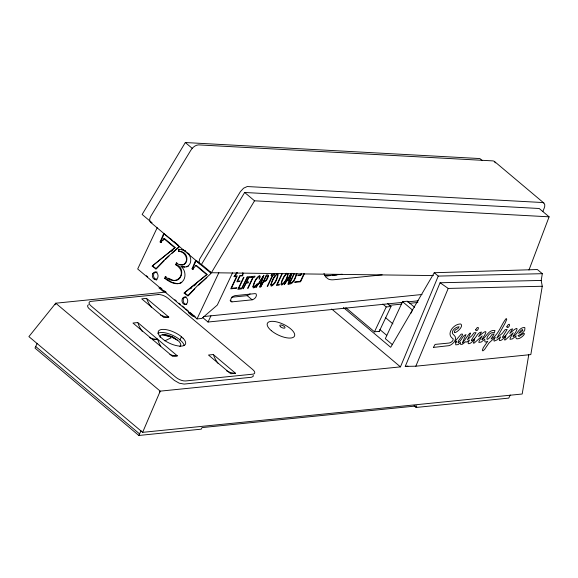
<?xml version="1.0" encoding="UTF-8"?>
<svg xmlns="http://www.w3.org/2000/svg" width="578" height="578" viewBox="0 0 578 578"><rect width="100%" height="100%" fill="white"/><g stroke="black" fill="none" stroke-linecap="round" stroke-linejoin="round"><path stroke-width="0.87" d="M183.298 264.616C189.859 261.278 185.365 251.033 178.551 251.43L178.58 249.364L179.18 249.299L179.151 251.372C191.65 251.546 187.814 271.537 176.326 262.961L175.661 264.717C188.739 272.556 176.514 287.671 165.301 276.479L164.687 278.314C169.361 281.97 175.95 285.698 181.817 282.519M296.37 273.604C295.409 277.035 294.094 282.664 289.867 283.133L294.231 273.907M288.321 273.343C287.577 277.642 285.619 282.815 281.688 285.113L280.937 284.477L281.746 280.901L283.863 276.573L286.486 273.206M528.754 354.776L522.194 394.008L142.636 432.344L28.9 336.62L55.741 303.204L165.994 292.071M541.196 280.438L440.068 282.765L405.25 366.394L415.828 366.199L530.828 354.589L542.258 286.262L541.196 280.438L542.323 273.69L537.381 269.529L434.251 272.729L390.692 347.313L343.397 307.51M242.774 272.744L242.326 275.33L239.805 275.583L236.864 281.797L239.819 281.5L240.072 280.966L237.551 281.219L239.986 276.074L242.695 275.8L243.15 273.17M296.991 273.618C295.387 277.426 294.086 284.051 288.964 284.181L293.884 273.777M291.912 273.264L288.415 284.239L287.938 284.282L289.159 280.518L287.056 280.727L284.224 284.658L290.792 273.994M164.687 278.314L165.286 278.256L165.9 276.421M542.872 211.591C543.493 209.142 546.297 205.371 543.833 203.001L494.385 161.385L493.113 160.901L198.557 144.883C195.01 145.027 192.171 147.889 190.487 150.8L150.627 216.577L149.738 218.896L149.695 220.883L150.504 222.248L199.952 263.864L201.491 264.406L211.382 272.729L433.421 275.576M528.971 270.02L549.1 216.822L539.209 208.499L244.653 192.481L201.491 264.406M175.661 264.717L176.261 264.659L176.926 262.903L176.326 262.961M210.782 273.033L210.385 274.066L198.037 285.185L187.713 295.791L184.187 293.14L207.069 274.391L196.469 265.468L195.87 265.533L192.777 269.218L192.041 268.821L195.581 260.497L210.782 273.033L211.382 272.975L210.103 271.935M55.004 304.758L55.741 303.204L160.222 391.14L400.446 366.878L438.247 276.089L542.323 273.69M415.828 366.199L448.21 288.422L542.258 286.262M160.106 241.944L161.443 242.276L160.106 241.944L163.646 233.613L164.448 233.469L163.646 233.613M160.706 241.879L164.246 233.555M192.041 268.821L192.64 268.756L196.18 260.432L198.276 261.993M142.636 432.344L160.222 391.14L159.485 392.693M414.643 307.315L407.389 301.21L402.584 301.694L385.316 338.679L392.455 344.683M37.223 343.318L34.976 348.064L138.821 435.465L201.281 429.158L202.018 427.604L416.796 405.908L416.066 407.461L414.043 405.763M157.216 227.653L137.68 268.987L197.019 318.926L201.823 318.442L217.306 305.047L232.537 272.823M179.975 339.9L181.441 336.793M138.821 435.465L141.068 430.711M197.019 318.926L218.852 272.729M202.524 317.401L208.022 322.033L210.956 315.819M301.304 273.38L300.611 274.853L298.089 275.106L297.836 275.641L300.791 275.338L301.521 273.784M304.042 273.531L300.372 281.298L294.896 281.854L294.643 282.382L300.553 281.789L304.223 274.023M374.414 331.924L386.22 306.954L391.024 306.47L379.096 331.707M410.958 313.225L412.475 310.018L402.584 301.694M510.237 394.998L508.77 398.105L416.066 407.461M433.478 347.327L435.09 344.401L449.193 343.029C451.064 342.523 453.571 341.056 453.13 338.78C445.32 334.25 453.896 323.55 460.695 324.005L461.316 324.576C463.491 328.275 450.681 337.01 455.298 329.98L457.928 328.47L459.105 326.794C455.515 326.7 449.431 332.09 453.875 335.038C458.318 338.491 452.964 344.726 448.933 345.666L433.392 347.414M482.341 160.641L479.87 158.56L185.314 142.535L142.152 214.46L152.043 222.783M211.382 272.729L254.544 200.804L549.1 216.822M237.096 272.426L233.88 276.689L236.597 276.414L230.723 288.841L236.633 288.241L236.879 287.714L231.402 288.263L237.276 275.836L234.755 276.089L237.442 272.534M160.843 242.341L163.935 238.649L164.535 238.591L175.134 247.514L152.245 266.032L155.778 268.907L156.378 268.849L152.852 266.198L152.252 266.263M162.989 240.434L164.535 238.591M155.778 268.907L166.096 258.308L178.45 247.189L178.848 246.156L163.849 233.534M156.97 268.199L164.123 260.757M187.713 295.791L188.312 295.726L194.772 288.884M165.409 259.5L169.036 256.061M250.122 293.884L247.203 295.661L231.41 297.258M198.637 285.12L206.888 277.541M171.984 253.345L179.05 247.124M152.245 266.032L175.134 247.514M171.449 251.322L172.8 250.202M184.18 292.909L207.069 274.391M190.552 288.827L191.903 287.707M193.926 286.031L195.956 284.354M88.434 304.722C86.425 305.798 88.485 308.262 89.648 309.1L174.354 380.389L179.252 383.192L184.1 384.067L251.365 377.275L253.106 376.473L253.243 375.259M186.658 266.769C192.474 264.348 191.542 256.155 187.279 252.702M188.587 265.916L187.258 266.704L184.144 267.058L181.095 266.465C186.564 270.8 186.549 281.154 179.202 283.466M164.853 340.839L171.117 337.834M252.145 299.823C254.515 299.296 257.362 296.391 256.148 293.899L255.086 293.61L234.906 295.647C232.529 296.174 229.69 299.079 230.904 301.572L231.966 301.861L252.145 299.823L247.203 295.661M178.551 251.43L179.151 251.372M195.581 260.497L196.18 260.432M181.095 266.465L184.743 267M192.777 269.218L193.384 269.16L192.64 268.756M164.802 291.204L163.119 291.37L158.914 287.837M342.212 274.232L328.745 275.59A28.293 14.32 -49.9 0 1 324.576 275.316M326.108 276.024L330.594 275.569M332.393 275.388L336.887 274.933M184.187 293.14L184.787 293.075L188.312 295.726M146.545 298.364L141.74 298.855L163.993 317.582L168.798 317.098L146.545 298.364A30.952 23.669 84.2 0 0 151.617 307.59M382.159 274.861L333.694 279.752A28.293 14.32 -49.9 0 1 328.333 279.058L325.53 276.862L323.976 273.394M194.222 315.964L192.539 316.137L188.341 312.597M137.788 322.56L132.983 323.044L172.54 356.337L177.345 355.853L137.788 322.56A24.984 19.103 84.2 0 0 142.434 331.599M203.391 316.578L422.019 294.498M208.022 322.033L402.909 302.345M407.403 301.897L418.183 300.806M389.146 305.379L401.717 304.107M409.802 303.291L417.887 302.475M160.149 337.415A11.242 4.48 25.3 0 1 162.411 334.713L164.369 334.59A11.242 4.48 25.3 0 1 172.071 336.678L178.812 341.222A11.242 4.48 25.3 0 1 179.881 346.475M152.765 339.691L157.57 339.207A24.984 19.103 84.2 0 0 160.785 346.222M379.276 331.324L374.472 331.808L345.825 307.698M213.304 354.552L208.499 355.036L230.752 373.764L235.557 373.28L213.304 354.552A30.952 23.669 84.2 0 0 217.964 363.237M405.25 366.394L407.938 366.12M163.437 334.684L162.411 334.713L164.369 334.59L171.24 337.068L162.49 334.778M178.58 249.364L182.959 249.949L186.13 251.668M177.424 283.704L171.832 282.346L165.286 278.256M179.953 264.406L182.691 264.796M181.449 249.4L185.524 250.765M171.131 279.463C181.254 285.026 186.297 267.831 176.261 264.659M151.458 222.703L150.504 222.248M168.632 278.206L170.51 279.145M172.692 337.675L177.591 340.139M172.071 336.678L175.82 338.816M543.833 203.001L542.569 202.524L247.218 186.542L243.584 188.197L240.397 191.636L199.692 258.987L199.063 261.899L199.952 263.864M440.068 282.765L448.21 288.422M178.168 245.058L174.18 241.777M434.251 272.729L438.247 276.089M387.585 303.58L391.024 306.47M382.788 304.064L386.22 306.954M185.314 142.535L192.561 148.64M244.653 192.481L254.544 200.804M385.382 317.532L392.917 323.875M379.797 329.503L386.682 335.298M331.707 309.028L400.446 366.878M163.935 238.649L174.534 247.572M195.87 265.533L206.469 274.456M230.116 300.3L231.966 301.861M154.983 279.022L156.356 280.178M146.371 275.728L147.722 276.862M160.532 287.642L161.883 288.776M164.578 291.052L165.929 292.186M174.917 299.751L176.268 300.885M178.963 303.154L180.314 304.288M182.337 305.993L184.36 307.698M185.711 308.833L188.406 311.101M189.757 312.236L195.826 317.344M35.713 346.511L139.558 433.912M170.662 238.815L171.868 239.848M494.385 161.385L495.295 162.888M188.428 253.251L189.519 254.465M157.852 333.383A14.992 5.975 25.3 0 1 179.129 339.156L181.608 341.338A14.992 5.975 25.3 0 1 184.151 345.463M168.798 317.098A30.952 23.669 84.2 0 1 160.554 315.053M177.345 355.853A24.984 19.103 84.2 0 1 169.889 354.459M157.57 339.207A24.984 19.103 84.2 0 1 149.449 337.501M235.557 373.28A30.952 23.669 84.2 0 1 226.59 370.866M157.108 279.34A3.75 2.868 84.2 0 1 153.524 275.424A3.75 2.868 84.2 0 1 157.173 272.13M186.773 304.31A3.75 2.868 84.2 0 1 183.212 300.878A3.75 2.868 84.2 0 1 186.102 296.911M287.114 273.632A1.539 0.78 -49.9 0 0 286.255 274.066L284.087 276.934L282.086 281.175L281.558 283.444L282.129 284.174C285.294 282.013 287.324 277.707 287.634 273.921A1.539 0.78 -49.9 0 0 287.439 273.683M475.781 329.59L475.961 330.724L477.327 330.349L478.338 328.774L478.216 327.437L477.19 327.603L475.781 329.59M506.935 326.447L507.116 327.574L508.488 327.206L509.493 325.624L509.377 324.294L508.351 324.453L506.935 326.447M470.571 333.304L467.486 339.719L471.821 335.746L473.974 332.812L476.005 332.61L471.301 340.283L471.525 340.615C476.12 339.409 476.98 332.401 481.467 332.025L478.606 336.62C488.8 327.321 486.683 332.567 481.951 339.264L481.936 339.647C486.618 336.967 488.294 329.583 494.949 330.457L494.363 332.791C487.153 330.464 483.027 347.501 492.203 334.214L494.06 334.033L491.062 339.055C499.031 334.489 500.815 325.017 506.22 318.492L506.754 319.323L505.1 323.21L496.827 338.072L502.354 333.239L505.136 329.67L507.159 329.46L502.455 337.133L502.687 337.465C507.274 336.266 508.134 329.258 512.621 328.882L509.76 333.477C519.954 324.171 517.837 329.424 513.112 336.121L513.091 336.504C517.772 334.474 518.603 327.48 524.441 327.444L524.918 327.827C525.532 331.866 521.038 334.236 518.018 335.652L519.058 336.519C529.961 328.029 521.688 340.095 516.414 338.708L515.735 337.299L516.125 335.861L512.383 338.91L510.034 339.322L510.258 337.942L513.221 332.726L505.54 339.806L504.471 339.958C508.257 330.341 503.517 341.143 499.508 340.558L499.219 339.589L500.664 336.844L497.029 339.929L494.139 341.128L493.901 340.037L495.295 337.212L489.024 342.92L484.48 349.589L482.883 350.882L482.305 350.311L483.287 347.66L487.774 341.215L485.946 342.046L484.92 341.829L484.79 339.214L481.221 342.053L478.88 342.465L479.104 341.085L482.204 335.905L474.198 343.101L473.31 343.101C477.103 333.484 472.363 344.286 468.353 343.708L468.064 342.732L469.509 339.994L466.728 342.075L465.738 341.699L462.154 344.38L460.522 344.3L460.543 342.487L458.108 344.596L455.818 344.828L455.594 343.607L456.606 341.381L455.269 342.581L455.912 340.276L461.15 334.149C466.078 332.827 456.526 341.417 458.217 342.711C461.547 340.969 462.646 335.153 466.005 334.59C457.603 352.79 466.453 336.215 470.124 332.993L470.571 333.304M270.807 284.629L271.031 286.009L271.544 286.139C275.468 283.841 277.433 278.668 278.17 274.369L277.411 273.719C273.589 275.8 272.043 280.698 270.807 284.629M252.926 286.5L253.243 287.887L254.414 287.627L257.398 283.776L254.067 287.006C252.702 283.863 256.213 278.502 259.117 276.465L259.609 277.1L259.117 279.196L260.107 277.31L260.223 276.262L259.536 275.525C255.751 277.686 254.139 282.512 252.926 286.5M277.556 275.374C276.775 278.979 275.171 283.148 271.985 285.2L271.414 284.47L271.935 282.201L273.943 277.96L276.103 275.092A1.539 0.78 -49.9 0 1 277.483 274.947L277.556 275.374M522.765 330.096L521.761 331.656L518.647 333.376L521.226 330.226L522.346 329.641L522.765 330.096M267.838 276.45L266.104 280.12L263.951 280.93L266.27 276.024L267.701 276.024L267.838 276.45M268.539 275.663C267.831 278.148 266.646 281.956 263.481 281.92L260.656 287.042L266.328 275.034L267.896 274.875L268.539 275.663M263.843 275.287L260.086 287.1L259.601 287.143L260.822 283.379L258.727 283.596L255.888 287.519L263.843 275.287M263.048 276.501L261.126 282.454L259.298 282.635L263.048 276.501M291.384 273.64L289.462 279.586L287.634 279.774L291.384 273.64M243.562 277.332L237.883 289.34L240.578 289.065L241.04 288.09L238.772 288.314L243.988 277.288L243.562 277.332M247.189 276.963L241.517 288.971L247.615 276.92L247.189 276.963M248.815 276.804L243.136 288.812L246.242 283.097L248.15 282.902L248.612 281.92L246.705 282.115L248.764 277.758L251.004 277.534L251.473 276.53L248.815 276.804M251.907 276.486L251.416 277.541L252.788 277.397L247.608 288.357L248.041 288.314L253.222 277.353L254.602 277.216L255.1 276.168L251.907 276.486M271.494 274.514L271.003 275.562L272.375 275.424L267.195 286.377L267.628 286.334L272.809 275.381L274.189 275.236L274.687 274.189L271.494 274.514M282.05 273.445L276.371 285.453L279.066 285.178L279.528 284.203L277.259 284.427L282.476 273.401L282.05 273.445M158.242 294.556L90.977 301.348A7.492 2.991 25.3 0 0 91.122 305.993L175.82 377.282A7.492 2.991 25.3 0 0 185.567 380.96L252.832 374.168A7.492 2.991 25.3 0 0 252.694 369.515L167.996 298.234A7.492 2.991 25.3 0 0 158.242 294.556M183.074 338.231L180.603 336.049A14.992 5.975 25.3 0 0 162.432 329.402A14.992 5.975 25.3 0 0 160.742 337.277L163.213 339.459A14.992 5.975 25.3 0 0 181.384 346.114A14.992 5.975 25.3 0 0 183.074 338.231M271.335 330.674A14.992 5.975 25.3 0 0 294.31 336.425A14.992 5.975 25.3 0 0 277.18 322.011A14.992 5.975 25.3 0 0 271.335 330.674M280.583 326.78A2.847 1.134 25.3 0 0 284.947 327.878A2.847 1.134 25.3 0 0 281.696 325.132A2.847 1.134 25.3 0 0 280.583 326.78M152.722 273.712A3.75 2.868 84.2 0 0 155.157 279.521A3.75 2.868 84.2 0 0 157.707 274.138A3.75 2.868 84.2 0 0 152.722 273.712M182.395 298.681A3.75 2.868 84.2 0 0 184.83 304.49A3.75 2.868 84.2 0 0 187.373 299.115A3.75 2.868 84.2 0 0 182.395 298.681"/></g></svg>
